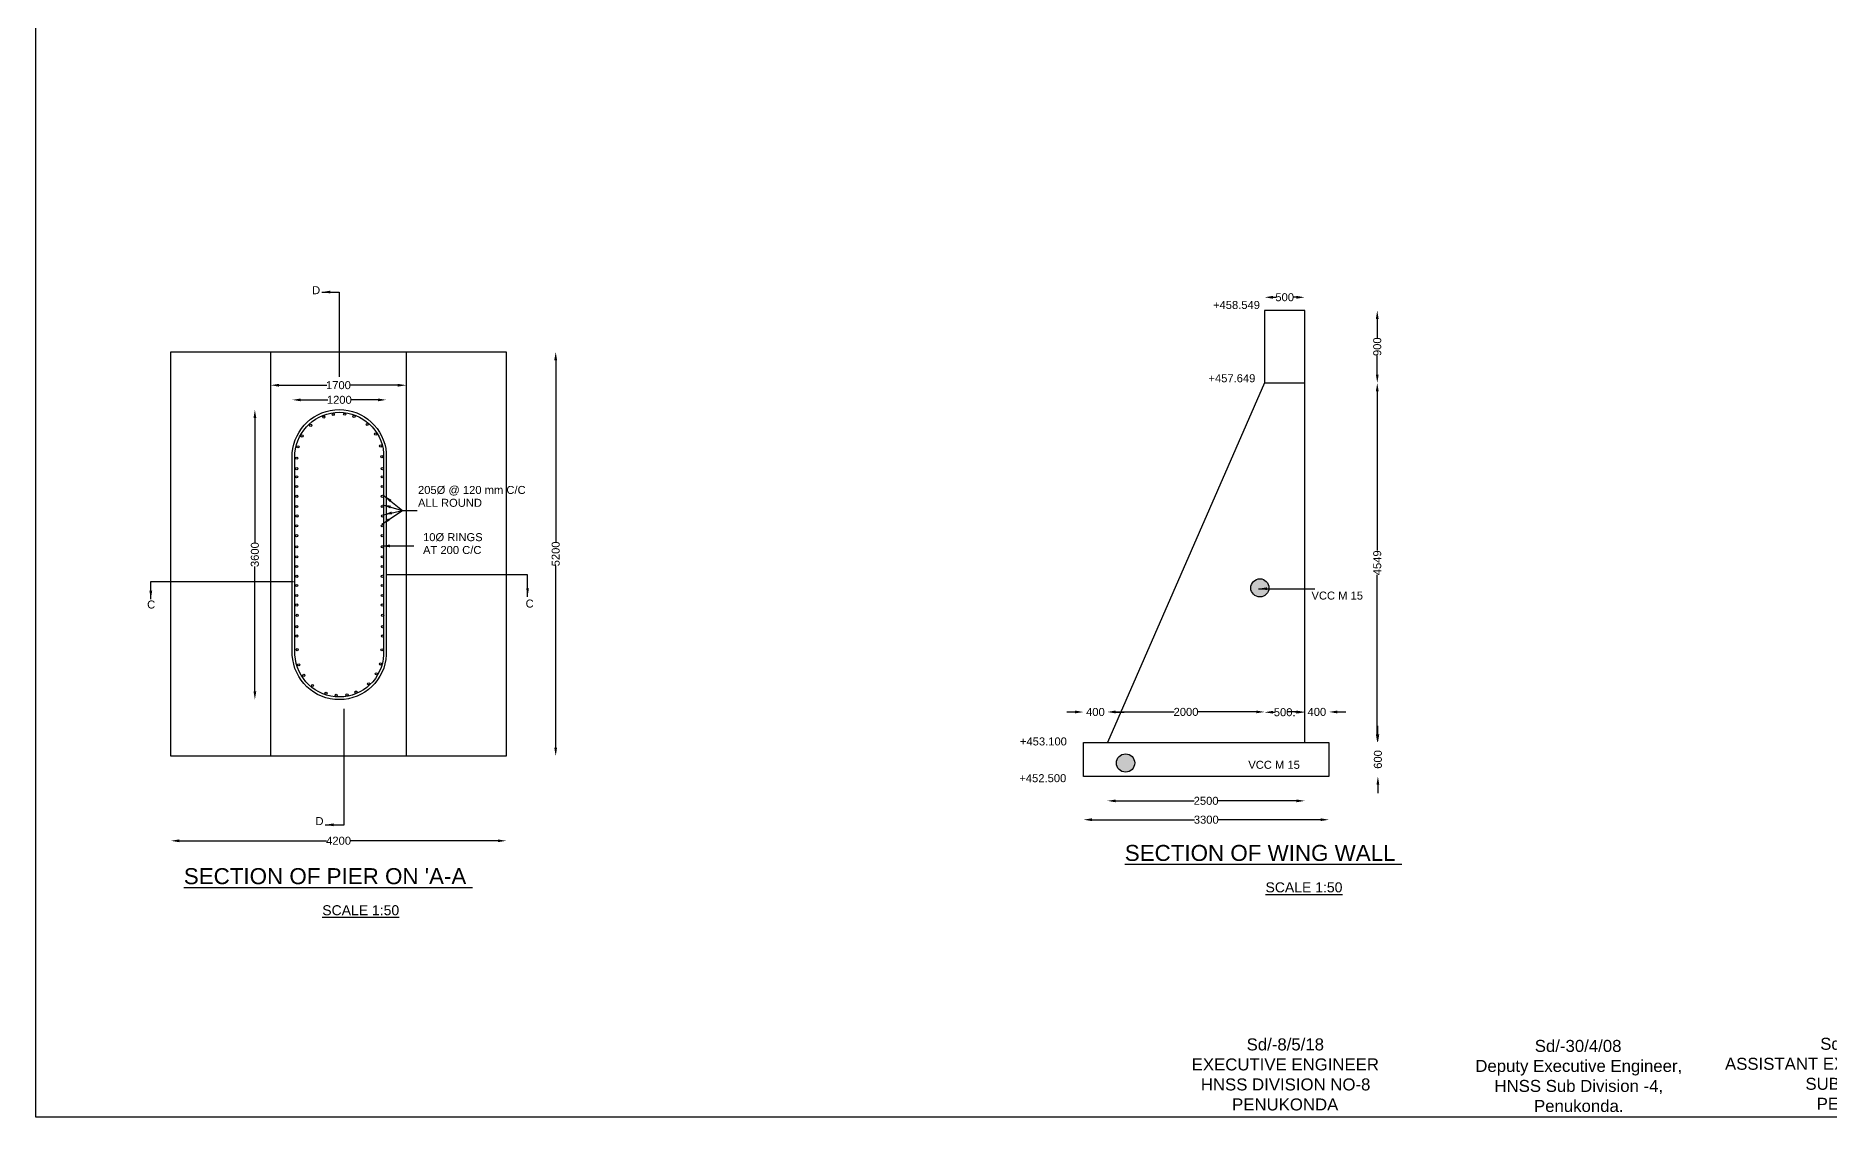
# Model space of a CAD drawing. Header units: millimetres. Extents: x -29137 to 12827, y 59507 to 86532.
# Drawn here: x -29137 to -6729, y 59507 to 73020 of the extents above; entities that cross this region are included whole.
import ezdxf

# ---------------------------------------------------------------- set-up
doc = ezdxf.new("R2010")
doc.units = ezdxf.units.MM
doc.header["$MEASUREMENT"] = 0
for name, color, linetype in [('DIMENSION', 7, 'Continuous'), ('DRAWING', 2, 'Continuous'), ('TEXT', 7, 'Continuous')]:
    doc.layers.add(name, color=color, linetype=linetype)
doc.styles.get("Standard").update_dxf_attribs({"font": 'arial.ttf', "height": 100})
doc.dimstyles.get("Standard").update_dxf_attribs({"dimtxt": 100, "dimasz": 105, "dimexe": 0.18, "dimexo": 0.0625, "dimgap": 0.09, "dimtad": 0, "dimdec": 0, "dimzin": 0, "dimdsep": 46, "dimtxsty": 'Standard', "dimcen": 0.09, "dimse1": 1, "dimse2": 1, "dimadec": 0, "dimazin": 0, "dimtfac": 1, "dimtdec": 0, "dimtofl": 0, "dimtmove": 0, "dimatfit": 3, "dimfxl": 1, "dimtolj": 1, "dimtzin": 0, "dimarcsym": 0})

# ---------------------------------------------------------------- blocks, each defined once
blk = doc.blocks.new('*D104')
at = {"layer": 'Defpoints', "color": 0, "transparency": 16777216}
for p in [(-13281, 69753), (-13783, 69588), (-13281, 69588)]:
    blk.add_point(p, dxfattribs=at)
at = {"layer": 'TEXT', "color": 0, "lineweight": -2, "transparency": 16777216}
for p, q in [((-13678, 69753), (-13642, 69753)), ((-13386, 69753), (-13422, 69753))]:
    blk.add_line(p, q, dxfattribs=at)
at = {"layer": 'TEXT', "color": 0, "transparency": 16777216}
for points in [[(-13678, 69770), (-13678, 69735), (-13783, 69753)], [(-13386, 69770), (-13386, 69735), (-13281, 69753)]]:
    blk.add_solid(points, dxfattribs=at)
at = {"layer": 'TEXT', "color": 0, "transparency": 16777216, "insert": (-13532, 69753), "char_height": 100, "attachment_point": 5}
blk.add_mtext('\\A1;500', dxfattribs=at)
blk = doc.blocks.new('*D105')
at = {"layer": 'Defpoints', "color": 0, "transparency": 16777216}
for p in [(-13281, 69588), (-13281, 68682), (-12375, 68682)]:
    blk.add_point(p, dxfattribs=at)
at = {"layer": 'TEXT', "color": 0, "lineweight": -2, "transparency": 16777216}
for p, q in [((-12375, 69483), (-12375, 69246)), ((-12375, 68787), (-12375, 69025))]:
    blk.add_line(p, q, dxfattribs=at)
at = {"layer": 'TEXT', "color": 0, "transparency": 16777216}
for points in [[(-12393, 69483), (-12358, 69483), (-12375, 69588)], [(-12393, 68787), (-12358, 68787), (-12375, 68682)]]:
    blk.add_solid(points, dxfattribs=at)
at = {"layer": 'TEXT', "color": 0, "transparency": 16777216, "insert": (-12375, 69135), "char_height": 100, "attachment_point": 5, "rotation": 90}
blk.add_mtext('\\A1;900', dxfattribs=at)
blk = doc.blocks.new('*D106')
at = {"layer": 'Defpoints', "color": 0, "transparency": 16777216}
for p in [(-13281, 68682), (-13281, 64188), (-12375, 64188)]:
    blk.add_point(p, dxfattribs=at)
at = {"layer": 'TEXT', "color": 0, "lineweight": -2, "transparency": 16777216}
for p, q in [((-12375, 68577), (-12375, 66587)), ((-12375, 64293), (-12375, 66284))]:
    blk.add_line(p, q, dxfattribs=at)
at = {"layer": 'TEXT', "color": 0, "transparency": 16777216}
for points in [[(-12393, 68577), (-12358, 68577), (-12375, 68682)], [(-12393, 64293), (-12358, 64293), (-12375, 64188)]]:
    blk.add_solid(points, dxfattribs=at)
at = {"layer": 'TEXT', "color": 0, "transparency": 16777216, "insert": (-12375, 66435), "char_height": 100, "attachment_point": 5, "rotation": 90}
blk.add_mtext('\\A1;4549', dxfattribs=at)
blk = doc.blocks.new('*D107')
at = {"layer": 'Defpoints', "color": 0, "transparency": 16777216}
for p in [(-12979, 64188), (-12979, 63766), (-12367, 63766)]:
    blk.add_point(p, dxfattribs=at)
at = {"layer": 'TEXT', "color": 0, "lineweight": -2, "transparency": 16777216}
for p, q in [((-12367, 64293), (-12367, 64398)), ((-12367, 63661), (-12367, 63556))]:
    blk.add_line(p, q, dxfattribs=at)
at = {"layer": 'TEXT', "color": 0, "transparency": 16777216}
for points in [[(-12385, 64293), (-12350, 64293), (-12367, 64188)], [(-12385, 63661), (-12350, 63661), (-12367, 63766)]]:
    blk.add_solid(points, dxfattribs=at)
at = {"layer": 'TEXT', "color": 0, "transparency": 16777216, "insert": (-12367, 63977), "char_height": 100, "attachment_point": 5, "rotation": 90}
blk.add_mtext('\\A1;600', dxfattribs=at)
blk = doc.blocks.new('*D108')
at = {"layer": 'Defpoints', "color": 0, "transparency": 16777216}
for p in [(-15748, 64188), (-13281, 64188), (-13281, 63460)]:
    blk.add_point(p, dxfattribs=at)
at = {"layer": 'TEXT', "color": 0, "lineweight": -2, "transparency": 16777216}
for p, q in [((-15643, 63460), (-14664, 63460)), ((-13386, 63460), (-14364, 63460))]:
    blk.add_line(p, q, dxfattribs=at)
at = {"layer": 'TEXT', "color": 0, "transparency": 16777216}
for points in [[(-15643, 63477), (-15643, 63442), (-15748, 63460)], [(-13386, 63477), (-13386, 63442), (-13281, 63460)]]:
    blk.add_solid(points, dxfattribs=at)
at = {"layer": 'TEXT', "color": 0, "transparency": 16777216, "insert": (-14514, 63460), "char_height": 100, "attachment_point": 5}
blk.add_mtext('\\A1;2500', dxfattribs=at)
blk = doc.blocks.new('*D109')
at = {"layer": 'Defpoints', "color": 0, "transparency": 16777216}
for p in [(-16046, 64188), (-12979, 64188), (-12979, 63224)]:
    blk.add_point(p, dxfattribs=at)
at = {"layer": 'TEXT', "color": 0, "lineweight": -2, "transparency": 16777216}
for p, q in [((-15941, 63224), (-14661, 63224)), ((-13084, 63224), (-14363, 63224))]:
    blk.add_line(p, q, dxfattribs=at)
at = {"layer": 'TEXT', "color": 0, "transparency": 16777216}
for points in [[(-15941, 63242), (-15941, 63207), (-16046, 63224)], [(-13084, 63242), (-13084, 63207), (-12979, 63224)]]:
    blk.add_solid(points, dxfattribs=at)
at = {"layer": 'TEXT', "color": 0, "transparency": 16777216, "insert": (-14512, 63224), "char_height": 100, "attachment_point": 5}
blk.add_mtext('\\A1;3300', dxfattribs=at)
blk = doc.blocks.new('*D110')
at = {"layer": 'Defpoints', "color": 0, "transparency": 16777216}
for p in [(-15748, 64570), (-16046, 64188), (-15748, 64188)]:
    blk.add_point(p, dxfattribs=at)
at = {"layer": 'TEXT', "color": 0, "lineweight": -2, "transparency": 16777216}
for p, q in [((-16151, 64570), (-16256, 64570)), ((-15643, 64570), (-15538, 64570))]:
    blk.add_line(p, q, dxfattribs=at)
at = {"layer": 'TEXT', "color": 0, "transparency": 16777216}
for points in [[(-16151, 64588), (-16151, 64553), (-16046, 64570)], [(-15643, 64588), (-15643, 64553), (-15748, 64570)]]:
    blk.add_solid(points, dxfattribs=at)
at = {"layer": 'TEXT', "color": 0, "transparency": 16777216, "insert": (-15897, 64570), "char_height": 100, "attachment_point": 5}
blk.add_mtext('\\A1;400', dxfattribs=at)
blk = doc.blocks.new('*D111')
at = {"layer": 'Defpoints', "color": 0, "transparency": 16777216}
for p in [(-13783, 68682), (-13783, 64571), (-15748, 64188)]:
    blk.add_point(p, dxfattribs=at)
at = {"layer": 'TEXT', "color": 0, "lineweight": -2, "transparency": 16777216}
for p, q in [((-15643, 64571), (-14915, 64571)), ((-13888, 64571), (-14615, 64571))]:
    blk.add_line(p, q, dxfattribs=at)
at = {"layer": 'TEXT', "color": 0, "transparency": 16777216}
for points in [[(-15643, 64589), (-15643, 64554), (-15748, 64571)], [(-13888, 64589), (-13888, 64554), (-13783, 64571)]]:
    blk.add_solid(points, dxfattribs=at)
at = {"layer": 'TEXT', "color": 0, "transparency": 16777216, "insert": (-14765, 64571), "char_height": 100, "attachment_point": 5}
blk.add_mtext('\\A1;2000', dxfattribs=at)
blk = doc.blocks.new('*D112')
at = {"layer": 'Defpoints', "color": 0, "transparency": 16777216}
for p in [(-13783, 64571), (-13281, 64571), (-13281, 64567)]:
    blk.add_point(p, dxfattribs=at)
at = {"layer": 'TEXT', "color": 0, "lineweight": -2, "transparency": 16777216}
for p, q in [((-13678, 64567), (-13659, 64567)), ((-13386, 64567), (-13405, 64567))]:
    blk.add_line(p, q, dxfattribs=at)
at = {"layer": 'TEXT', "color": 0, "transparency": 16777216}
for points in [[(-13678, 64585), (-13678, 64550), (-13783, 64567)], [(-13386, 64585), (-13386, 64550), (-13281, 64567)]]:
    blk.add_solid(points, dxfattribs=at)
at = {"layer": 'TEXT', "color": 0, "transparency": 16777216, "insert": (-13532, 64567), "char_height": 100, "attachment_point": 5}
blk.add_mtext('\\A1;500.', dxfattribs=at)
blk = doc.blocks.new('*D113')
at = {"layer": 'Defpoints', "color": 0, "transparency": 16777216}
for p in [(-12979, 64571), (-13281, 64188), (-12979, 64188)]:
    blk.add_point(p, dxfattribs=at)
at = {"layer": 'TEXT', "color": 0, "lineweight": -2, "transparency": 16777216}
for p, q in [((-13386, 64571), (-13491, 64571)), ((-12874, 64571), (-12769, 64571))]:
    blk.add_line(p, q, dxfattribs=at)
at = {"layer": 'TEXT', "color": 0, "transparency": 16777216}
for points in [[(-13386, 64588), (-13386, 64553), (-13281, 64571)], [(-12874, 64588), (-12874, 64553), (-12979, 64571)]]:
    blk.add_solid(points, dxfattribs=at)
at = {"layer": 'TEXT', "color": 0, "transparency": 16777216, "insert": (-13130, 64571), "char_height": 100, "attachment_point": 5}
blk.add_mtext('\\A1;400', dxfattribs=at)
blk = doc.blocks.new('*D114')
at = {"layer": 'Defpoints', "color": 0, "transparency": 16777216}
for p in [(-26204, 68654), (-24509, 68654), (-24509, 68654)]:
    blk.add_point(p, dxfattribs=at)
at = {"layer": 'TEXT', "color": 0, "lineweight": -2, "transparency": 16777216}
for p, q in [((-26099, 68654), (-25501, 68654)), ((-24614, 68654), (-25212, 68654))]:
    blk.add_line(p, q, dxfattribs=at)
at = {"layer": 'TEXT', "color": 0, "transparency": 16777216}
for points in [[(-26099, 68671), (-26099, 68636), (-26204, 68654)], [(-24614, 68671), (-24614, 68636), (-24509, 68654)]]:
    blk.add_solid(points, dxfattribs=at)
at = {"layer": 'TEXT', "color": 0, "transparency": 16777216, "insert": (-25356, 68654), "char_height": 100, "attachment_point": 5}
blk.add_mtext('\\A1;1700', dxfattribs=at)
blk = doc.blocks.new('*D115')
at = {"layer": 'Defpoints', "color": 0, "transparency": 16777216}
for p in [(-24758, 68471), (-25932, 67808), (-24758, 67808)]:
    blk.add_point(p, dxfattribs=at)
at = {"layer": 'TEXT', "color": 0, "lineweight": -2, "transparency": 16777216}
for p, q in [((-25827, 68471), (-25490, 68471)), ((-24863, 68471), (-25201, 68471))]:
    blk.add_line(p, q, dxfattribs=at)
at = {"layer": 'TEXT', "color": 0, "transparency": 16777216}
for points in [[(-25827, 68488), (-25827, 68453), (-25932, 68471)], [(-24863, 68488), (-24863, 68453), (-24758, 68471)]]:
    blk.add_solid(points, dxfattribs=at)
at = {"layer": 'TEXT', "color": 0, "transparency": 16777216, "insert": (-25345, 68471), "char_height": 100, "attachment_point": 5}
blk.add_mtext('\\A1;1200', dxfattribs=at)
blk = doc.blocks.new('*D116')
at = {"layer": 'Defpoints', "color": 0, "transparency": 16777216}
for p in [(-25345, 68349), (-26400, 64725), (-25344, 64725)]:
    blk.add_point(p, dxfattribs=at)
at = {"layer": 'TEXT', "color": 0, "lineweight": -2, "transparency": 16777216}
for p, q in [((-26400, 68244), (-26400, 66686)), ((-26400, 64830), (-26400, 66388))]:
    blk.add_line(p, q, dxfattribs=at)
at = {"layer": 'TEXT', "color": 0, "transparency": 16777216}
for points in [[(-26417, 68244), (-26382, 68244), (-26400, 68349)], [(-26417, 64830), (-26382, 64830), (-26400, 64725)]]:
    blk.add_solid(points, dxfattribs=at)
at = {"layer": 'TEXT', "color": 0, "transparency": 16777216, "insert": (-26400, 66537), "char_height": 100, "attachment_point": 5, "rotation": 90}
blk.add_mtext('\\A1;3600', dxfattribs=at)
blk = doc.blocks.new('*D117')
at = {"layer": 'Defpoints', "color": 0, "transparency": 16777216}
for p in [(-23259, 69072), (-23259, 64019), (-22641, 64019)]:
    blk.add_point(p, dxfattribs=at)
at = {"layer": 'TEXT', "color": 0, "lineweight": -2, "transparency": 16777216}
for p, q in [((-22641, 68967), (-22641, 66695)), ((-22641, 64124), (-22641, 66396))]:
    blk.add_line(p, q, dxfattribs=at)
at = {"layer": 'TEXT', "color": 0, "transparency": 16777216}
for points in [[(-22659, 68967), (-22624, 68967), (-22641, 69072)], [(-22659, 64124), (-22624, 64124), (-22641, 64019)]]:
    blk.add_solid(points, dxfattribs=at)
at = {"layer": 'TEXT', "color": 0, "transparency": 16777216, "insert": (-22641, 66546), "char_height": 100, "attachment_point": 5, "rotation": 90}
blk.add_mtext('\\A1;5200', dxfattribs=at)
blk = doc.blocks.new('*D118')
at = {"layer": 'Defpoints', "color": 0, "transparency": 16777216}
for p in [(-27450, 64019), (-23259, 64019), (-23259, 62961)]:
    blk.add_point(p, dxfattribs=at)
at = {"layer": 'TEXT', "color": 0, "lineweight": -2, "transparency": 16777216}
for p, q in [((-27345, 62961), (-25506, 62961)), ((-23364, 62961), (-25203, 62961))]:
    blk.add_line(p, q, dxfattribs=at)
at = {"layer": 'TEXT', "color": 0, "transparency": 16777216}
for points in [[(-27345, 62978), (-27345, 62943), (-27450, 62961)], [(-23364, 62978), (-23364, 62943), (-23259, 62961)]]:
    blk.add_solid(points, dxfattribs=at)
at = {"layer": 'TEXT', "color": 0, "transparency": 16777216, "insert": (-25354, 62961), "char_height": 100, "attachment_point": 5}
blk.add_mtext('\\A1;4200', dxfattribs=at)

msp = doc.modelspace()

# ---------------------------------------------------------------- hatches: boundary and pattern name
at = {"layer": 'TEXT'}
h = msp.add_hatch(dxfattribs=at)
h.set_pattern_fill('AR-CONC', color=0, scale=5, style=0)
h.set_pattern_definition([(50, (0, 0), (35.863009, -3.137607), [3.75, -41.25]), (355, (0, 0), (-6.937567, 37.609607), [3, -33]), (100.4514, (2.99, -0.26), (28.925469, 34.471977), [3.18701, -35.057106]), (46.1842, (0, 10), (53.362052, -8.27595), [5.625, -61.875]), (96.6356, (4.447, 9.31), (46.733135, 48.705894), [4.780514, -52.58565]), (351.1842, (0, 10), (46.733097, 48.70593), [4.5, -49.5]), (21, (5, 7.5), (29.845353, -20.130945), [3.75, -41.25]), (326, (5, 7.5), (12.165767, 36.257502), [3, -33]), (71.4514, (7.487, 5.822), (42.011131, 16.126525), [3.18701, -35.057106]), (37.5, (0, 0), (0.6079928, 16.6446927), [0, -32.6, 0, -33.5, 0, -33.125]), (7.5, (0, 0), (13.153477, 19.7205856), [0, -19.1, 0, -31.85, 0, -12.625]), (327.5, (-11.15, 0), (26.6911218, -1.1277436), [0, -12.5, 0, -39, 0, -51.75]), (317.5, (-16.15, 0), (29.1593085, 5.005249), [0, -16.25, 0, -25.9, 0, -36.75])])
h.paths.add_polyline_path([(-13728.7, 66121.4, 1), (-13955.5, 66121.4, 1)])
h.paths.add_polyline_path([(-15406, 63933, 1), (-15634.9, 63933, 1)])

# ---------------------------------------------------------------- linework, layer by layer
at = {"layer": 'DRAWING', "color": 0}
for points in [[(-29136.7, 86532.1), (12826.5, 86532.1), (12826.5, 59507.4), (-29136.7, 59507.4)], [(-27450.1, 69072.1), (-23258.8, 69072.1), (-23258.8, 64019), (-27450.1, 64019)], [(-16045.5, 64187.7), (-12978.8, 64187.7), (-12978.8, 63766.3), (-16045.5, 63766.3)]]:
    msp.add_lwpolyline(points, close=True, dxfattribs=at)
for points in [[(-13281, 64187.7), (-13281, 69588.5), (-13782.8, 69588.5), (-13782.8, 68682.5), (-15747.5, 64187.7)], [(-26203.7, 69072.1), (-26203.7, 64019)], [(-24508.9, 69072.1), (-24508.9, 64019)], [(-13782.8, 68682.5), (-13281, 68682.5)]]:
    msp.add_lwpolyline(points, dxfattribs=at)
msp.add_lwpolyline([(-25932.4, 65282.3), (-25932.4, 67808, -0.9221451), (-24757.9, 67808), (-24757.9, 65285.2, -0.9514144), (-25932.4, 65282.3, -1.0050483)], format="xyb", dxfattribs=at)
msp.add_lwpolyline([(-25898.9, 65283.2), (-25898.9, 67806.6, -0.9199209), (-24791.4, 67806.6), (-24791.4, 65286, -0.9500031)], format="xyb", close=True, dxfattribs=at)
for centre, radius in [((-13842.1, 66121.4), 113.4), ((-15520.5, 63933), 114.5)]:
    msp.add_circle(centre, radius, dxfattribs=at)
at = {"layer": 'TEXT', "color": 0}
for centre in [(-25701.7, 68152.2), (-25537.8, 68256.8), (-25421, 68288.2), (-25278, 68292), (-25161.1, 68265.1), (-24997.4, 68162.6), (-25862.1, 67883.4), (-25810.4, 68020), (-24890.2, 68043.7), (-24827.3, 67895.4), (-25877.6, 67742.6), (-24813.7, 67760.2), (-25877.9, 67509.2), (-25876.6, 67612.2), (-24807.8, 67509.2), (-24806.6, 67612.2), (-25877.9, 67388.7), (-25876.2, 67265.4), (-24807.8, 67388.7), (-24806.1, 67265.4), (-25879.1, 67138.2), (-25874.7, 67020.4), (-24809.1, 67138.2), (-24804.6, 67020.4), (-25878.3, 66896.2), (-25878.2, 66774.1), (-24808.2, 66896.2), (-24808.1, 66774.1), (-25876.8, 66634.4), (-24806.8, 66634.4), (-25878.2, 66388), (-25876.8, 66508.8), (-24808.1, 66388), (-24806.8, 66508.8), (-25878.2, 66150.5), (-25876.2, 66264.6), (-24808.1, 66150.5), (-24806.1, 66264.6), (-25876.9, 66026.4), (-25876.9, 65906.9), (-24806.8, 66026.4), (-24806.8, 65906.9), (-25872.2, 65777.1), (-24802.1, 65777.1), (-25875.5, 65635.8), (-25875.2, 65518.8), (-24805.5, 65635.8), (-24805.2, 65518.8), (-25872, 65348.4), (-24811.8, 65347.7), (-25851.7, 65159.8), (-25788.2, 65027.4), (-24882.3, 65046.6), (-24830.2, 65170.6), (-25679.5, 64901.2), (-25510.4, 64806.1), (-25384.1, 64778.6), (-25248.5, 64783.2), (-25136.4, 64818.9), (-24977.8, 64921.6)]:
    msp.add_circle(centre, 13.8, dxfattribs=at)

# ---------------------------------------------------------------- texts
at = {"layer": 'DIMENSION', "color": 0, "char_height": 150, "attachment_point": 1}
for s, insert, width in [('\\pi1739;Sd/-30/04/08\\P\\pi549.45;ASSISTANT EXECUTIVE ENGINEER  \\P\\pi1147;       SUB DIVISION NO-4\\P\\pi1636.7; PENUKONDA ', (-8579.4, 60499.2), 4659.297), ('\\pi915.91;Sd/-8/5/18\\P\\pi229.45;EXECUTIVE ENGINEER  \\P\\pi343.49;HNSS DIVISION NO-8 \\P\\pi734.29;PENUKONDA', (-14923.5, 60491.3), 2780.115), ('\\pi857.64;Sd/-30/4/08\\P\\pi114.49;Deputy Executive Engineer, \\P\\pi353.82;HNSS Sub Division -4, \\P\\pi847.97;Penukonda.', (-11264.7, 60472.6), 2780.115)]:
    msp.add_mtext(s, dxfattribs=dict(at, insert=insert, width=width))
at = {"layer": 'TEXT', "color": 0}
for s, height, p in [('D', 100, (-25685.3, 69791.4)), ('+458.549', 100, (-14427.6, 69606.9)), ('+457.649', 100, (-14484.7, 68691)), ('ALL ROUND', 100, (-24361.7, 67134.6)), ('205Ø @ 120 mm C/C', 100, (-24361.7, 67295.2)), ('10Ø RINGS ', 100, (-24298.7, 66705.2)), ('AT 200 C/C', 100, (-24298.7, 66544.6)), ('C', 100, (-27746.6, 65863.6)), ('C', 100, (-23017.3, 65875.3)), ('VCC M 15', 100, (-13197.5, 65975.2)), ('+453.100', 100, (-16840.1, 64152.7)), ('VCC M 15', 100, (-13986.7, 63860.4)), ('+452.500', 100, (-16847.7, 63693.3)), ('D', 100, (-25643.1, 63156.8)), ('%%USECTION OF WING WALL ', 200, (-15530.4, 62709.1)), ("%%USECTION OF PIER ON 'A-A ", 200, (-27288.3, 62418.8)), ('%%USCALE 1:50', 125, (-13771.5, 62316.6)), ('%%USCALE 1:50', 125, (-25557.8, 62030.7))]:
    msp.add_text(s, height=height, dxfattribs=at).set_placement(p)

# ---------------------------------------------------------------- dimensions: what is measured, and where the dimension line sits
for base, p1, p2, text, picture, middle in [((-13281, 69753), (-13782.8, 69588.5), (-13281, 69588.5), '500', '*D104', (-13531.9, 69753)), ((-24508.9, 68653.7), (-26203.7, 68653.7), (-24508.9, 68653.7), '1700', '*D114', (-25356.3, 68653.7)), ((-13782.8, 64571.3), (-15747.5, 64187.7), (-13782.8, 68682.5), '2000', '*D111', (-14765.2, 64571.3)), ((-24757.9, 68470.6), (-25932.4, 67808), (-24757.9, 67808), '1200', '*D115', (-25345.1, 68470.6)), ((-15747.5, 64570.2), (-16045.5, 64187.7), (-15747.5, 64187.7), '400', '*D110', (-15896.5, 64570.2)), ((-13281, 64567.3), (-13782.8, 64571.3), (-13281, 64571.3), '500.', '*D112', (-13531.9, 64567.3)), ((-12978.8, 64570.6), (-13281, 64187.7), (-12978.8, 64187.7), '400', '*D113', (-13129.9, 64570.6)), ((-12978.8, 63224.2), (-16045.5, 64187.7), (-12978.8, 64187.7), '3300', '*D109', (-14512.1, 63224.2)), ((-13281, 63459.5), (-15747.5, 64187.7), (-13281, 64187.7), '2500', '*D108', (-14514.3, 63459.5)), ((-23258.8, 62960.6), (-27450.1, 64019), (-23258.8, 64019), '4200', '*D118', (-25354.5, 62960.6))]:
    dim = msp.add_linear_dim(base=base, p1=p1, p2=p2, text=text, dimstyle='Standard', dxfattribs=at)
    dim.commit()
    dim.dimension.update_dxf_attribs({"geometry": picture, "text_midpoint": middle})
for base, p1, p2, text, picture, middle in [((-12375.2, 68682.5), (-13281, 69588.5), (-13281, 68682.5), '900', '*D105', (-12375.2, 69135.5)), ((-22641.3, 64019), (-23258.8, 69072.1), (-23258.8, 64019), '5200', '*D117', (-22641.3, 66545.6)), ((-12375.2, 64187.7), (-13281, 68682.5), (-13281, 64187.7), '4549', '*D106', (-12375.2, 66435.1)), ((-26399.8, 64725), (-25345.1, 68349.5), (-25343.7, 64725), '3600', '*D116', (-26399.8, 66537.3)), ((-12367.2, 63766.3), (-12978.8, 64187.7), (-12978.8, 63766.3), '600', '*D107', (-12367.2, 63977))]:
    dim = msp.add_linear_dim(base=base, p1=p1, p2=p2, angle=90, text=text, dimstyle='Standard', dxfattribs=at)
    dim.commit()
    dim.dimension.update_dxf_attribs({"geometry": picture, "text_midpoint": middle})

# ---------------------------------------------------------------- leaders
for points in [[(-25562, 69818.3), (-25346.3, 69818.3), (-25346.3, 68757.2)], [(-24784.7, 67273), (-24554.7, 67089.4), (-24371, 67089.4)], [(-24812.5, 66916.7), (-24554.7, 67089.4)], [(-24806.3, 67160.4), (-24554.7, 67089.4)], [(-24791.4, 67035.4), (-24554.7, 67089.4)], [(-24817.4, 66645.7), (-24412.1, 66645.7)], [(-27700.5, 65979.9), (-27700.5, 66203.1), (-25917.2, 66203.1)], [(-22992.5, 66011.4), (-22992.5, 66285.5), (-24756.5, 66285.5)], [(-13857.2, 66111), (-13155.2, 66111)], [(-25521.7, 63160.6), (-25284, 63160.6), (-25284, 64609)]]:
    msp.add_leader(points, dimstyle='Standard', override={"dimgap": 0.09, "dimtad": 0}, dxfattribs=at)

doc.saveas('drawing.dxf')
